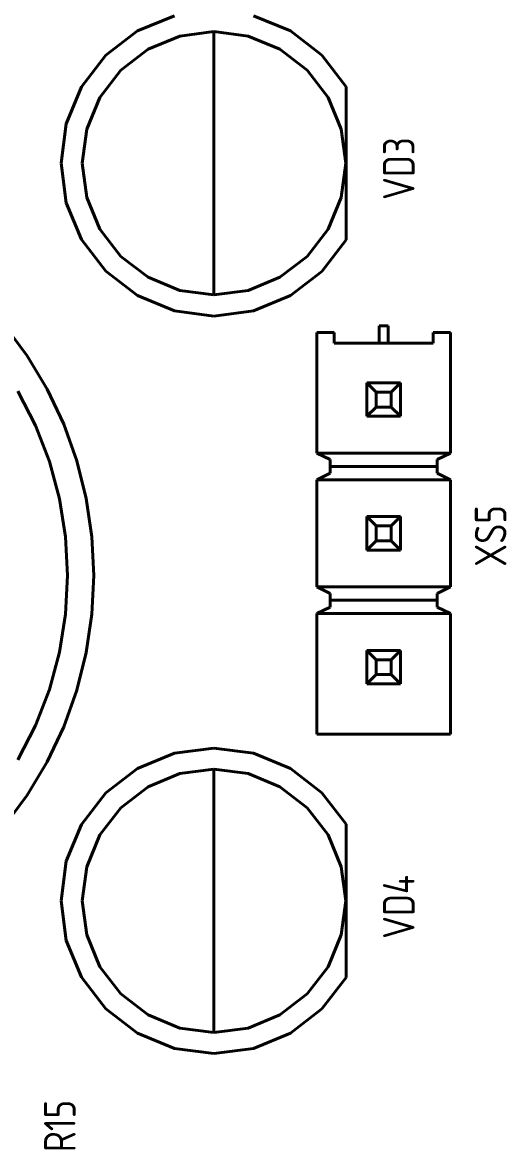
# Model space of a CAD drawing. Header units: inches. Extents: x -969 to 2045, y -594 to 12.
# Drawn here: x -797.7 to -779.34, y -148.86 to -106.08 of the extents above; entities that cross this region are included whole.
import ezdxf

# ---------------------------------------------------------------- set-up
doc = ezdxf.new("R2010")
doc.units = ezdxf.units.IN
doc.header["$MEASUREMENT"] = 0
doc.layers.add('Основная', color=7, linetype='Continuous', lineweight=40)
doc.styles.add('GOST type A0', font='gost.TTF', dxfattribs={"height": 2.116667})

msp = doc.modelspace()

# ---------------------------------------------------------------- linework, layer by layer
at = {"layer": 'Основная'}
for p, q in [((-791.941, -105.815), (-793.339, -106.395)), ((-791.941, -105.815), (-793.339, -106.395)), ((-791.941, -105.815), (-793.339, -106.395)), ((-791.941, -105.815), (-793.339, -106.395)), ((-787.541, -106.393), (-788.939, -105.815)), ((-787.541, -106.393), (-788.939, -105.815)), ((-787.541, -106.393), (-788.939, -105.815)), ((-787.541, -106.393), (-788.939, -105.815)), ((-793.339, -106.395), (-794.541, -107.315)), ((-793.339, -106.395), (-794.541, -107.315)), ((-793.339, -106.395), (-794.541, -107.315)), ((-793.339, -106.395), (-794.541, -107.315)), ((-790.439, -106.417), (-791.733, -106.587)), ((-790.439, -106.417), (-791.733, -106.587)), ((-789.145, -106.587), (-790.439, -106.417)), ((-790.439, -106.587), (-790.439, -106.417)), ((-789.145, -106.587), (-790.439, -106.417)), ((-790.439, -106.587), (-790.439, -106.417)), ((-786.341, -107.313), (-787.541, -106.393)), ((-786.341, -107.313), (-787.541, -106.393)), ((-786.341, -107.313), (-787.541, -106.393)), ((-786.341, -107.313), (-787.541, -106.393)), ((-791.733, -106.587), (-792.939, -107.087)), ((-791.733, -106.587), (-792.939, -107.087)), ((-790.439, -106.587), (-790.439, -107.087)), ((-790.439, -106.587), (-790.439, -107.087)), ((-787.939, -107.087), (-789.145, -106.587)), ((-787.939, -107.087), (-789.145, -106.587)), ((-794.541, -107.315), (-795.463, -108.517)), ((-794.541, -107.315), (-795.463, -108.517)), ((-794.541, -107.315), (-795.463, -108.517)), ((-794.541, -107.315), (-795.463, -108.517)), ((-792.939, -107.087), (-793.975, -107.881)), ((-792.939, -107.087), (-793.975, -107.881)), ((-790.439, -107.087), (-790.439, -107.881)), ((-790.439, -107.087), (-790.439, -107.881)), ((-786.903, -107.881), (-787.939, -107.087)), ((-786.903, -107.881), (-787.939, -107.087)), ((-785.419, -108.513), (-786.341, -107.313)), ((-785.419, -108.513), (-786.341, -107.313)), ((-785.419, -108.513), (-786.341, -107.313)), ((-785.419, -108.513), (-786.341, -107.313)), ((-793.975, -107.881), (-794.769, -108.917)), ((-793.975, -107.881), (-794.769, -108.917)), ((-790.439, -107.881), (-790.439, -108.917)), ((-790.439, -107.881), (-790.439, -108.917)), ((-786.109, -108.917), (-786.903, -107.881)), ((-786.109, -108.917), (-786.903, -107.881)), ((-795.463, -108.517), (-796.041, -109.917)), ((-795.463, -108.517), (-796.041, -109.917)), ((-795.463, -108.517), (-796.041, -109.917)), ((-795.463, -108.517), (-796.041, -109.917)), ((-785.419, -114.323), (-785.419, -108.513)), ((-785.419, -114.323), (-785.419, -108.513)), ((-785.419, -114.323), (-785.419, -108.513)), ((-785.419, -114.323), (-785.419, -108.513)), ((-794.769, -108.917), (-795.269, -110.123)), ((-794.769, -108.917), (-795.269, -110.123)), ((-790.439, -108.917), (-790.439, -110.123)), ((-790.439, -108.917), (-790.439, -110.123)), ((-785.609, -110.123), (-786.109, -108.917)), ((-785.609, -110.123), (-786.109, -108.917)), ((-796.041, -109.917), (-796.239, -111.417)), ((-796.041, -109.917), (-796.239, -111.417)), ((-796.041, -109.917), (-796.239, -111.417)), ((-796.041, -109.917), (-796.239, -111.417)), ((-795.269, -110.123), (-795.439, -111.417)), ((-795.269, -110.123), (-795.439, -111.417)), ((-790.439, -110.123), (-790.439, -111.417)), ((-790.439, -110.123), (-790.439, -111.417)), ((-785.439, -111.417), (-785.609, -110.123)), ((-785.439, -111.417), (-785.609, -110.123)), ((-796.239, -111.417), (-796.041, -112.919)), ((-796.041, -112.919), (-796.239, -111.417)), ((-796.239, -111.417), (-796.041, -112.919)), ((-796.041, -112.919), (-796.239, -111.417)), ((-795.269, -112.711), (-795.439, -111.417)), ((-795.269, -112.711), (-795.439, -111.417)), ((-790.439, -111.417), (-790.439, -112.711)), ((-790.439, -111.417), (-790.439, -112.711)), ((-785.439, -111.417), (-785.609, -112.711)), ((-785.439, -111.417), (-785.609, -112.711)), ((-796.041, -112.919), (-795.463, -114.317)), ((-795.463, -114.317), (-796.041, -112.919)), ((-796.041, -112.919), (-795.463, -114.317)), ((-795.463, -114.317), (-796.041, -112.919)), ((-794.769, -113.917), (-795.269, -112.711)), ((-794.769, -113.917), (-795.269, -112.711)), ((-790.439, -112.711), (-790.439, -113.917)), ((-790.439, -112.711), (-790.439, -113.917)), ((-785.609, -112.711), (-786.109, -113.917)), ((-785.609, -112.711), (-786.109, -113.917)), ((-793.975, -114.953), (-794.769, -113.917)), ((-793.975, -114.953), (-794.769, -113.917)), ((-790.439, -113.917), (-790.439, -114.953)), ((-790.439, -113.917), (-790.439, -114.953)), ((-786.109, -113.917), (-786.903, -114.953)), ((-786.109, -113.917), (-786.903, -114.953)), ((-795.463, -114.317), (-794.541, -115.519)), ((-794.541, -115.519), (-795.463, -114.317)), ((-795.463, -114.317), (-794.541, -115.519)), ((-794.541, -115.519), (-795.463, -114.317)), ((-786.341, -115.521), (-785.419, -114.323)), ((-785.419, -114.323), (-786.341, -115.521)), ((-786.341, -115.521), (-785.419, -114.323)), ((-785.419, -114.323), (-786.341, -115.521)), ((-792.939, -115.747), (-793.975, -114.953)), ((-792.939, -115.747), (-793.975, -114.953)), ((-790.439, -114.953), (-790.439, -115.747)), ((-790.439, -114.953), (-790.439, -115.747)), ((-786.903, -114.953), (-787.939, -115.747)), ((-786.903, -114.953), (-787.939, -115.747)), ((-794.541, -115.519), (-793.339, -116.441)), ((-793.339, -116.441), (-794.541, -115.519)), ((-794.541, -115.519), (-793.339, -116.441)), ((-793.339, -116.441), (-794.541, -115.519)), ((-791.733, -116.247), (-792.939, -115.747)), ((-791.733, -116.247), (-792.939, -115.747)), ((-790.439, -115.747), (-790.439, -116.247)), ((-790.439, -115.747), (-790.439, -116.247)), ((-787.939, -115.747), (-789.145, -116.247)), ((-787.939, -115.747), (-789.145, -116.247)), ((-787.541, -116.441), (-786.341, -115.521)), ((-786.341, -115.521), (-787.541, -116.441)), ((-787.541, -116.441), (-786.341, -115.521)), ((-786.341, -115.521), (-787.541, -116.441)), ((-790.439, -116.417), (-791.733, -116.247)), ((-790.439, -116.417), (-791.733, -116.247)), ((-789.145, -116.247), (-790.439, -116.417)), ((-790.439, -116.417), (-790.439, -116.247)), ((-789.145, -116.247), (-790.439, -116.417)), ((-790.439, -116.417), (-790.439, -116.247)), ((-793.339, -116.441), (-791.941, -117.019)), ((-791.941, -117.019), (-793.339, -116.441)), ((-793.339, -116.441), (-791.941, -117.019)), ((-791.941, -117.019), (-793.339, -116.441)), ((-788.939, -117.019), (-787.541, -116.441)), ((-787.541, -116.441), (-788.939, -117.019)), ((-788.939, -117.019), (-787.541, -116.441)), ((-787.541, -116.441), (-788.939, -117.019)), ((-791.941, -117.019), (-790.439, -117.217)), ((-790.439, -117.217), (-791.941, -117.019)), ((-791.941, -117.019), (-790.439, -117.217)), ((-790.439, -117.217), (-791.941, -117.019)), ((-790.439, -117.217), (-788.939, -117.019)), ((-788.939, -117.019), (-790.439, -117.217)), ((-790.439, -117.217), (-788.939, -117.019)), ((-788.939, -117.019), (-790.439, -117.217)), ((-797.527, -118.733), (-798.405, -117.551)), ((-797.527, -118.733), (-798.405, -117.551)), ((-797.527, -118.733), (-798.405, -117.551)), ((-797.527, -118.733), (-798.405, -117.551)), ((-783.827, -117.593), (-784.171, -117.593)), ((-784.171, -117.593), (-784.171, -118.253)), ((-783.827, -117.593), (-784.171, -117.593)), ((-784.171, -117.593), (-784.171, -118.253)), ((-783.827, -117.593), (-784.171, -117.593)), ((-784.171, -117.593), (-784.171, -118.253)), ((-783.827, -117.593), (-784.171, -117.593)), ((-784.171, -117.593), (-784.171, -118.253)), ((-783.827, -118.253), (-783.827, -117.593)), ((-783.827, -117.593), (-783.827, -118.253)), ((-783.827, -118.253), (-783.827, -117.593)), ((-783.827, -117.593), (-783.827, -118.253)), ((-785.879, -117.847), (-786.539, -117.847)), ((-786.539, -117.847), (-786.539, -122.419)), ((-786.539, -117.847), (-786.539, -122.419)), ((-785.879, -117.847), (-786.539, -117.847)), ((-785.879, -117.847), (-786.539, -117.847)), ((-786.539, -117.847), (-786.539, -122.419)), ((-786.539, -117.847), (-786.539, -122.419)), ((-785.879, -117.847), (-786.539, -117.847)), ((-785.879, -118.253), (-785.879, -117.847)), ((-785.879, -117.847), (-785.879, -118.253)), ((-785.879, -118.253), (-785.879, -117.847)), ((-785.879, -117.847), (-785.879, -118.253)), ((-781.459, -117.847), (-782.119, -117.847)), ((-782.119, -117.847), (-782.119, -118.253)), ((-781.459, -117.847), (-782.119, -117.847)), ((-782.119, -117.847), (-782.119, -118.253)), ((-781.459, -117.847), (-782.119, -117.847)), ((-782.119, -117.847), (-782.119, -118.253)), ((-781.459, -117.847), (-782.119, -117.847)), ((-782.119, -117.847), (-782.119, -118.253)), ((-781.459, -122.419), (-781.459, -117.847)), ((-781.459, -117.847), (-781.459, -122.419)), ((-781.459, -122.419), (-781.459, -117.847)), ((-781.459, -117.847), (-781.459, -122.419)), ((-784.171, -118.253), (-785.879, -118.253)), ((-785.879, -118.253), (-782.119, -118.253)), ((-784.171, -118.253), (-785.879, -118.253)), ((-785.879, -118.253), (-782.119, -118.253)), ((-782.119, -118.253), (-783.827, -118.253)), ((-782.119, -118.253), (-783.827, -118.253)), ((-796.771, -119.995), (-797.527, -118.733)), ((-796.771, -119.995), (-797.527, -118.733)), ((-796.771, -119.995), (-797.527, -118.733)), ((-796.771, -119.995), (-797.527, -118.733)), ((-784.633, -119.753), (-784.633, -121.023)), ((-784.633, -119.753), (-784.281, -120.105)), ((-783.363, -119.753), (-784.633, -119.753)), ((-784.633, -119.753), (-784.633, -121.023)), ((-784.633, -119.753), (-784.281, -120.105)), ((-783.363, -119.753), (-784.633, -119.753)), ((-783.363, -119.753), (-783.715, -120.105)), ((-783.363, -119.753), (-783.715, -120.105)), ((-783.363, -119.753), (-783.363, -121.023)), ((-783.363, -119.753), (-783.363, -121.023)), ((-797.209, -121.373), (-797.875, -120.067)), ((-797.209, -121.373), (-797.875, -120.067)), ((-796.141, -121.327), (-796.771, -119.995)), ((-796.141, -121.327), (-796.771, -119.995)), ((-796.141, -121.327), (-796.771, -119.995)), ((-796.141, -121.327), (-796.771, -119.995)), ((-784.281, -120.105), (-784.281, -120.671)), ((-783.715, -120.105), (-784.281, -120.105)), ((-784.281, -120.105), (-784.281, -120.671)), ((-783.715, -120.105), (-784.281, -120.105)), ((-783.715, -120.105), (-783.715, -120.671)), ((-783.715, -120.105), (-783.715, -120.671)), ((-784.281, -120.671), (-784.633, -121.023)), ((-784.281, -120.671), (-784.633, -121.023)), ((-783.363, -121.023), (-784.633, -121.023)), ((-783.363, -121.023), (-784.633, -121.023)), ((-783.715, -120.671), (-784.281, -120.671)), ((-783.715, -120.671), (-784.281, -120.671)), ((-783.715, -120.671), (-783.363, -121.023)), ((-783.715, -120.671), (-783.363, -121.023)), ((-796.685, -122.741), (-797.209, -121.373)), ((-796.685, -122.741), (-797.209, -121.373)), ((-795.645, -122.713), (-796.141, -121.327)), ((-795.645, -122.713), (-796.141, -121.327)), ((-795.645, -122.713), (-796.141, -121.327)), ((-795.645, -122.713), (-796.141, -121.327)), ((-796.305, -124.157), (-796.685, -122.741)), ((-796.305, -124.157), (-796.685, -122.741)), ((-795.287, -124.141), (-795.645, -122.713)), ((-795.287, -124.141), (-795.645, -122.713)), ((-795.287, -124.141), (-795.645, -122.713)), ((-795.287, -124.141), (-795.645, -122.713)), ((-786.539, -122.419), (-786.031, -122.667)), ((-786.539, -122.419), (-786.031, -122.667)), ((-786.539, -122.419), (-781.459, -122.419)), ((-786.539, -122.419), (-786.031, -122.667)), ((-786.539, -122.419), (-786.031, -122.667)), ((-786.539, -122.419), (-781.459, -122.419)), ((-786.031, -122.667), (-786.031, -123.187)), ((-786.031, -122.667), (-786.031, -122.927)), ((-786.031, -122.667), (-786.031, -123.187)), ((-786.031, -122.667), (-786.031, -122.927)), ((-781.967, -122.667), (-781.459, -122.419)), ((-781.459, -122.419), (-781.967, -122.667)), ((-781.967, -122.667), (-781.459, -122.419)), ((-781.459, -122.419), (-781.967, -122.667)), ((-781.967, -123.187), (-781.967, -122.667)), ((-781.967, -122.667), (-781.967, -122.927)), ((-781.967, -123.187), (-781.967, -122.667)), ((-781.967, -122.667), (-781.967, -122.927)), ((-786.031, -123.187), (-786.539, -123.435)), ((-786.031, -123.187), (-786.539, -123.435)), ((-786.031, -123.187), (-786.539, -123.435)), ((-786.031, -123.187), (-786.539, -123.435)), ((-786.031, -122.927), (-781.967, -122.927)), ((-786.031, -122.927), (-786.031, -123.187)), ((-786.031, -122.927), (-781.967, -122.927)), ((-786.031, -122.927), (-786.031, -123.187)), ((-781.967, -122.927), (-781.967, -123.187)), ((-781.967, -122.927), (-781.967, -123.187)), ((-781.459, -123.435), (-781.967, -123.187)), ((-781.967, -123.187), (-781.459, -123.435)), ((-781.459, -123.435), (-781.967, -123.187)), ((-781.967, -123.187), (-781.459, -123.435)), ((-786.539, -123.435), (-786.539, -127.499)), ((-786.539, -123.435), (-786.539, -127.499)), ((-786.539, -123.435), (-781.459, -123.435)), ((-786.539, -123.435), (-786.539, -127.499)), ((-786.539, -123.435), (-786.539, -127.499)), ((-786.539, -123.435), (-781.459, -123.435)), ((-781.459, -127.499), (-781.459, -123.435)), ((-781.459, -123.435), (-781.459, -127.499)), ((-781.459, -127.499), (-781.459, -123.435)), ((-781.459, -123.435), (-781.459, -127.499)), ((-796.075, -125.603), (-796.305, -124.157)), ((-796.075, -125.603), (-796.305, -124.157)), ((-795.071, -125.597), (-795.287, -124.141)), ((-795.071, -125.597), (-795.287, -124.141)), ((-795.071, -125.597), (-795.287, -124.141)), ((-795.071, -125.597), (-795.287, -124.141)), ((-784.633, -124.833), (-784.633, -126.103)), ((-784.633, -124.833), (-784.281, -125.185)), ((-783.363, -124.833), (-784.633, -124.833)), ((-784.633, -124.833), (-784.633, -126.103)), ((-784.633, -124.833), (-784.281, -125.185)), ((-783.363, -124.833), (-784.633, -124.833)), ((-783.363, -124.833), (-783.715, -125.185)), ((-783.363, -124.833), (-783.715, -125.185)), ((-783.363, -124.833), (-783.363, -126.103)), ((-783.363, -124.833), (-783.363, -126.103)), ((-784.281, -125.185), (-784.281, -125.751)), ((-783.715, -125.185), (-784.281, -125.185)), ((-784.281, -125.185), (-784.281, -125.751)), ((-783.715, -125.185), (-784.281, -125.185)), ((-783.715, -125.185), (-783.715, -125.751)), ((-783.715, -125.185), (-783.715, -125.751)), ((-795.999, -127.067), (-796.075, -125.603)), ((-795.999, -127.067), (-796.075, -125.603)), ((-794.999, -127.067), (-795.071, -125.597)), ((-794.999, -127.067), (-795.071, -125.597)), ((-794.999, -127.067), (-795.071, -125.597)), ((-794.999, -127.067), (-795.071, -125.597)), ((-784.281, -125.751), (-784.633, -126.103)), ((-784.281, -125.751), (-784.633, -126.103)), ((-783.715, -125.751), (-784.281, -125.751)), ((-783.715, -125.751), (-784.281, -125.751)), ((-783.715, -125.751), (-783.363, -126.103)), ((-783.715, -125.751), (-783.363, -126.103)), ((-783.363, -126.103), (-784.633, -126.103)), ((-783.363, -126.103), (-784.633, -126.103)), ((-796.075, -128.531), (-795.999, -127.067)), ((-796.075, -128.531), (-795.999, -127.067)), ((-795.071, -128.537), (-794.999, -127.067)), ((-795.071, -128.537), (-794.999, -127.067)), ((-795.071, -128.537), (-794.999, -127.067)), ((-795.071, -128.537), (-794.999, -127.067)), ((-786.539, -127.499), (-786.031, -127.747)), ((-781.459, -127.499), (-786.539, -127.499)), ((-786.539, -127.499), (-786.031, -127.747)), ((-786.539, -127.499), (-786.031, -127.747)), ((-781.459, -127.499), (-786.539, -127.499)), ((-786.539, -127.499), (-786.031, -127.747)), ((-786.031, -127.747), (-786.031, -128.267)), ((-786.031, -127.747), (-786.031, -128.007)), ((-786.031, -127.747), (-786.031, -128.267)), ((-786.031, -127.747), (-786.031, -128.007)), ((-781.967, -127.747), (-781.459, -127.499)), ((-781.459, -127.499), (-781.967, -127.747)), ((-781.967, -127.747), (-781.459, -127.499)), ((-781.459, -127.499), (-781.967, -127.747)), ((-781.967, -128.267), (-781.967, -127.747)), ((-781.967, -127.747), (-781.967, -128.007)), ((-781.967, -128.267), (-781.967, -127.747)), ((-781.967, -127.747), (-781.967, -128.007)), ((-786.031, -128.267), (-786.539, -128.515)), ((-786.031, -128.267), (-786.539, -128.515)), ((-786.031, -128.267), (-786.539, -128.515)), ((-786.031, -128.267), (-786.539, -128.515)), ((-786.031, -128.007), (-781.967, -128.007)), ((-786.031, -128.007), (-786.031, -128.267)), ((-786.031, -128.007), (-781.967, -128.007)), ((-786.031, -128.007), (-786.031, -128.267)), ((-781.967, -128.007), (-781.967, -128.267)), ((-781.967, -128.007), (-781.967, -128.267)), ((-781.459, -128.515), (-781.967, -128.267)), ((-781.967, -128.267), (-781.459, -128.515)), ((-781.459, -128.515), (-781.967, -128.267)), ((-781.967, -128.267), (-781.459, -128.515)), ((-796.305, -129.977), (-796.075, -128.531)), ((-796.305, -129.977), (-796.075, -128.531)), ((-795.287, -129.993), (-795.071, -128.537)), ((-795.287, -129.993), (-795.071, -128.537)), ((-795.287, -129.993), (-795.071, -128.537)), ((-795.287, -129.993), (-795.071, -128.537)), ((-786.539, -128.515), (-786.539, -133.087)), ((-786.539, -128.515), (-786.539, -133.087)), ((-781.459, -128.515), (-786.539, -128.515)), ((-786.539, -128.515), (-786.539, -133.087)), ((-786.539, -128.515), (-786.539, -133.087)), ((-781.459, -128.515), (-786.539, -128.515)), ((-781.459, -133.087), (-781.459, -128.515)), ((-781.459, -128.515), (-781.459, -133.087)), ((-781.459, -133.087), (-781.459, -128.515)), ((-781.459, -128.515), (-781.459, -133.087)), ((-796.685, -131.393), (-796.305, -129.977)), ((-796.685, -131.393), (-796.305, -129.977)), ((-795.645, -131.421), (-795.287, -129.993)), ((-795.645, -131.421), (-795.287, -129.993)), ((-795.645, -131.421), (-795.287, -129.993)), ((-795.645, -131.421), (-795.287, -129.993)), ((-784.633, -129.913), (-784.281, -130.265)), ((-783.363, -129.913), (-784.633, -129.913)), ((-784.633, -129.913), (-784.633, -131.183)), ((-784.633, -129.913), (-784.281, -130.265)), ((-783.363, -129.913), (-784.633, -129.913)), ((-784.633, -129.913), (-784.633, -131.183)), ((-783.363, -129.913), (-783.715, -130.265)), ((-783.363, -129.913), (-783.715, -130.265)), ((-783.363, -129.913), (-783.363, -131.183)), ((-783.363, -129.913), (-783.363, -131.183)), ((-784.281, -130.265), (-784.281, -130.831)), ((-783.715, -130.265), (-784.281, -130.265)), ((-784.281, -130.265), (-784.281, -130.831)), ((-783.715, -130.265), (-784.281, -130.265)), ((-783.715, -130.265), (-783.715, -130.831)), ((-783.715, -130.265), (-783.715, -130.831)), ((-784.281, -130.831), (-784.633, -131.183)), ((-784.281, -130.831), (-784.633, -131.183)), ((-783.715, -130.831), (-784.281, -130.831)), ((-783.715, -130.831), (-784.281, -130.831)), ((-783.715, -130.831), (-783.363, -131.183)), ((-783.715, -130.831), (-783.363, -131.183)), ((-783.363, -131.183), (-784.633, -131.183)), ((-783.363, -131.183), (-784.633, -131.183)), ((-797.209, -132.761), (-796.685, -131.393)), ((-797.209, -132.761), (-796.685, -131.393)), ((-796.141, -132.807), (-795.645, -131.421)), ((-796.141, -132.807), (-795.645, -131.421)), ((-796.141, -132.807), (-795.645, -131.421)), ((-796.141, -132.807), (-795.645, -131.421)), ((-797.875, -134.067), (-797.209, -132.761)), ((-797.875, -134.067), (-797.209, -132.761)), ((-796.771, -134.137), (-796.141, -132.807)), ((-796.771, -134.137), (-796.141, -132.807)), ((-796.771, -134.137), (-796.141, -132.807)), ((-796.771, -134.137), (-796.141, -132.807)), ((-786.539, -133.087), (-781.459, -133.087)), ((-786.539, -133.087), (-781.459, -133.087)), ((-786.539, -133.087), (-781.459, -133.087)), ((-786.539, -133.087), (-781.459, -133.087)), ((-791.941, -133.815), (-793.339, -134.395)), ((-791.941, -133.815), (-793.339, -134.395)), ((-791.941, -133.815), (-793.339, -134.395)), ((-791.941, -133.815), (-793.339, -134.395)), ((-790.439, -133.617), (-791.941, -133.815)), ((-790.439, -133.617), (-791.941, -133.815)), ((-790.439, -133.617), (-791.941, -133.815)), ((-790.439, -133.617), (-791.941, -133.815)), ((-788.939, -133.815), (-790.439, -133.617)), ((-788.939, -133.815), (-790.439, -133.617)), ((-788.939, -133.815), (-790.439, -133.617)), ((-788.939, -133.815), (-790.439, -133.617)), ((-787.541, -134.393), (-788.939, -133.815)), ((-787.541, -134.393), (-788.939, -133.815)), ((-787.541, -134.393), (-788.939, -133.815)), ((-787.541, -134.393), (-788.939, -133.815)), ((-797.527, -135.401), (-796.771, -134.137)), ((-797.527, -135.401), (-796.771, -134.137)), ((-797.527, -135.401), (-796.771, -134.137)), ((-797.527, -135.401), (-796.771, -134.137)), ((-793.339, -134.395), (-794.541, -135.315)), ((-793.339, -134.395), (-794.541, -135.315)), ((-793.339, -134.395), (-794.541, -135.315)), ((-793.339, -134.395), (-794.541, -135.315)), ((-791.733, -134.587), (-792.939, -135.087)), ((-791.733, -134.587), (-792.939, -135.087)), ((-790.439, -134.417), (-791.733, -134.587)), ((-790.439, -134.417), (-791.733, -134.587)), ((-789.145, -134.587), (-790.439, -134.417)), ((-790.439, -134.587), (-790.439, -134.417)), ((-789.145, -134.587), (-790.439, -134.417)), ((-790.439, -134.587), (-790.439, -134.417)), ((-790.439, -134.587), (-790.439, -135.087)), ((-790.439, -134.587), (-790.439, -135.087)), ((-787.939, -135.087), (-789.145, -134.587)), ((-787.939, -135.087), (-789.145, -134.587)), ((-786.341, -135.313), (-787.541, -134.393)), ((-786.341, -135.313), (-787.541, -134.393)), ((-786.341, -135.313), (-787.541, -134.393)), ((-786.341, -135.313), (-787.541, -134.393)), ((-792.939, -135.087), (-793.975, -135.881)), ((-792.939, -135.087), (-793.975, -135.881)), ((-790.439, -135.087), (-790.439, -135.881)), ((-790.439, -135.087), (-790.439, -135.881)), ((-786.903, -135.881), (-787.939, -135.087)), ((-786.903, -135.881), (-787.939, -135.087)), ((-798.405, -136.583), (-797.527, -135.401)), ((-798.405, -136.583), (-797.527, -135.401)), ((-798.405, -136.583), (-797.527, -135.401)), ((-798.405, -136.583), (-797.527, -135.401)), ((-794.541, -135.315), (-795.463, -136.517)), ((-794.541, -135.315), (-795.463, -136.517)), ((-794.541, -135.315), (-795.463, -136.517)), ((-794.541, -135.315), (-795.463, -136.517)), ((-785.419, -136.513), (-786.341, -135.313)), ((-785.419, -136.513), (-786.341, -135.313)), ((-785.419, -136.513), (-786.341, -135.313)), ((-785.419, -136.513), (-786.341, -135.313)), ((-793.975, -135.881), (-794.769, -136.917)), ((-793.975, -135.881), (-794.769, -136.917)), ((-790.439, -135.881), (-790.439, -136.917)), ((-790.439, -135.881), (-790.439, -136.917)), ((-786.109, -136.917), (-786.903, -135.881)), ((-786.109, -136.917), (-786.903, -135.881)), ((-795.463, -136.517), (-796.041, -137.917)), ((-795.463, -136.517), (-796.041, -137.917)), ((-795.463, -136.517), (-796.041, -137.917)), ((-795.463, -136.517), (-796.041, -137.917)), ((-785.419, -142.323), (-785.419, -136.513)), ((-785.419, -142.323), (-785.419, -136.513)), ((-785.419, -142.323), (-785.419, -136.513)), ((-785.419, -142.323), (-785.419, -136.513)), ((-794.769, -136.917), (-795.269, -138.123)), ((-794.769, -136.917), (-795.269, -138.123)), ((-790.439, -136.917), (-790.439, -138.123)), ((-790.439, -136.917), (-790.439, -138.123)), ((-785.609, -138.123), (-786.109, -136.917)), ((-785.609, -138.123), (-786.109, -136.917)), ((-796.041, -137.917), (-796.239, -139.417)), ((-796.041, -137.917), (-796.239, -139.417)), ((-796.041, -137.917), (-796.239, -139.417)), ((-796.041, -137.917), (-796.239, -139.417)), ((-795.269, -138.123), (-795.439, -139.417)), ((-795.269, -138.123), (-795.439, -139.417)), ((-790.439, -138.123), (-790.439, -139.417)), ((-790.439, -138.123), (-790.439, -139.417)), ((-785.439, -139.417), (-785.609, -138.123)), ((-785.439, -139.417), (-785.609, -138.123)), ((-796.239, -139.417), (-796.041, -140.919)), ((-796.041, -140.919), (-796.239, -139.417)), ((-796.239, -139.417), (-796.041, -140.919)), ((-796.041, -140.919), (-796.239, -139.417)), ((-795.269, -140.711), (-795.439, -139.417)), ((-795.269, -140.711), (-795.439, -139.417)), ((-790.439, -139.417), (-790.439, -140.711)), ((-790.439, -139.417), (-790.439, -140.711)), ((-785.439, -139.417), (-785.609, -140.711)), ((-785.439, -139.417), (-785.609, -140.711)), ((-794.769, -141.917), (-795.269, -140.711)), ((-794.769, -141.917), (-795.269, -140.711)), ((-790.439, -140.711), (-790.439, -141.917)), ((-790.439, -140.711), (-790.439, -141.917)), ((-785.609, -140.711), (-786.109, -141.917)), ((-785.609, -140.711), (-786.109, -141.917)), ((-796.041, -140.919), (-795.463, -142.317)), ((-795.463, -142.317), (-796.041, -140.919)), ((-796.041, -140.919), (-795.463, -142.317)), ((-795.463, -142.317), (-796.041, -140.919)), ((-793.975, -142.953), (-794.769, -141.917)), ((-793.975, -142.953), (-794.769, -141.917)), ((-790.439, -141.917), (-790.439, -142.953)), ((-790.439, -141.917), (-790.439, -142.953)), ((-786.109, -141.917), (-786.903, -142.953)), ((-786.109, -141.917), (-786.903, -142.953)), ((-795.463, -142.317), (-794.541, -143.519)), ((-794.541, -143.519), (-795.463, -142.317)), ((-795.463, -142.317), (-794.541, -143.519)), ((-794.541, -143.519), (-795.463, -142.317)), ((-786.341, -143.521), (-785.419, -142.323)), ((-785.419, -142.323), (-786.341, -143.521)), ((-786.341, -143.521), (-785.419, -142.323)), ((-785.419, -142.323), (-786.341, -143.521)), ((-792.939, -143.747), (-793.975, -142.953)), ((-792.939, -143.747), (-793.975, -142.953)), ((-790.439, -142.953), (-790.439, -143.747)), ((-790.439, -142.953), (-790.439, -143.747)), ((-786.903, -142.953), (-787.939, -143.747)), ((-786.903, -142.953), (-787.939, -143.747)), ((-794.541, -143.519), (-793.339, -144.441)), ((-793.339, -144.441), (-794.541, -143.519)), ((-794.541, -143.519), (-793.339, -144.441)), ((-793.339, -144.441), (-794.541, -143.519)), ((-787.541, -144.441), (-786.341, -143.521)), ((-786.341, -143.521), (-787.541, -144.441)), ((-787.541, -144.441), (-786.341, -143.521)), ((-786.341, -143.521), (-787.541, -144.441)), ((-791.733, -144.247), (-792.939, -143.747)), ((-791.733, -144.247), (-792.939, -143.747)), ((-790.439, -143.747), (-790.439, -144.247)), ((-790.439, -143.747), (-790.439, -144.247)), ((-787.939, -143.747), (-789.145, -144.247)), ((-787.939, -143.747), (-789.145, -144.247)), ((-793.339, -144.441), (-791.941, -145.019)), ((-791.941, -145.019), (-793.339, -144.441)), ((-793.339, -144.441), (-791.941, -145.019)), ((-791.941, -145.019), (-793.339, -144.441)), ((-790.439, -144.417), (-791.733, -144.247)), ((-790.439, -144.417), (-791.733, -144.247)), ((-789.145, -144.247), (-790.439, -144.417)), ((-790.439, -144.417), (-790.439, -144.247)), ((-789.145, -144.247), (-790.439, -144.417)), ((-790.439, -144.417), (-790.439, -144.247)), ((-788.939, -145.019), (-787.541, -144.441)), ((-787.541, -144.441), (-788.939, -145.019)), ((-788.939, -145.019), (-787.541, -144.441)), ((-787.541, -144.441), (-788.939, -145.019)), ((-791.941, -145.019), (-790.439, -145.217)), ((-790.439, -145.217), (-791.941, -145.019)), ((-791.941, -145.019), (-790.439, -145.217)), ((-790.439, -145.217), (-791.941, -145.019)), ((-790.439, -145.217), (-788.939, -145.019)), ((-788.939, -145.019), (-790.439, -145.217)), ((-790.439, -145.217), (-788.939, -145.019)), ((-788.939, -145.019), (-790.439, -145.217))]:
    msp.add_line(p, q, dxfattribs=at)

# ---------------------------------------------------------------- texts
at = {"layer": 'Основная', "style": 'GOST type A0'}
for s, p in [('VD3', (-782.827, -112.813)), ('XS5', (-779.342, -126.736)), ('VD4', (-782.827, -140.864)), ('R15', (-795.688, -148.96))]:
    msp.add_text(s, height=1.2, rotation=90, dxfattribs=at).set_placement(p)

doc.saveas('drawing.dxf')
